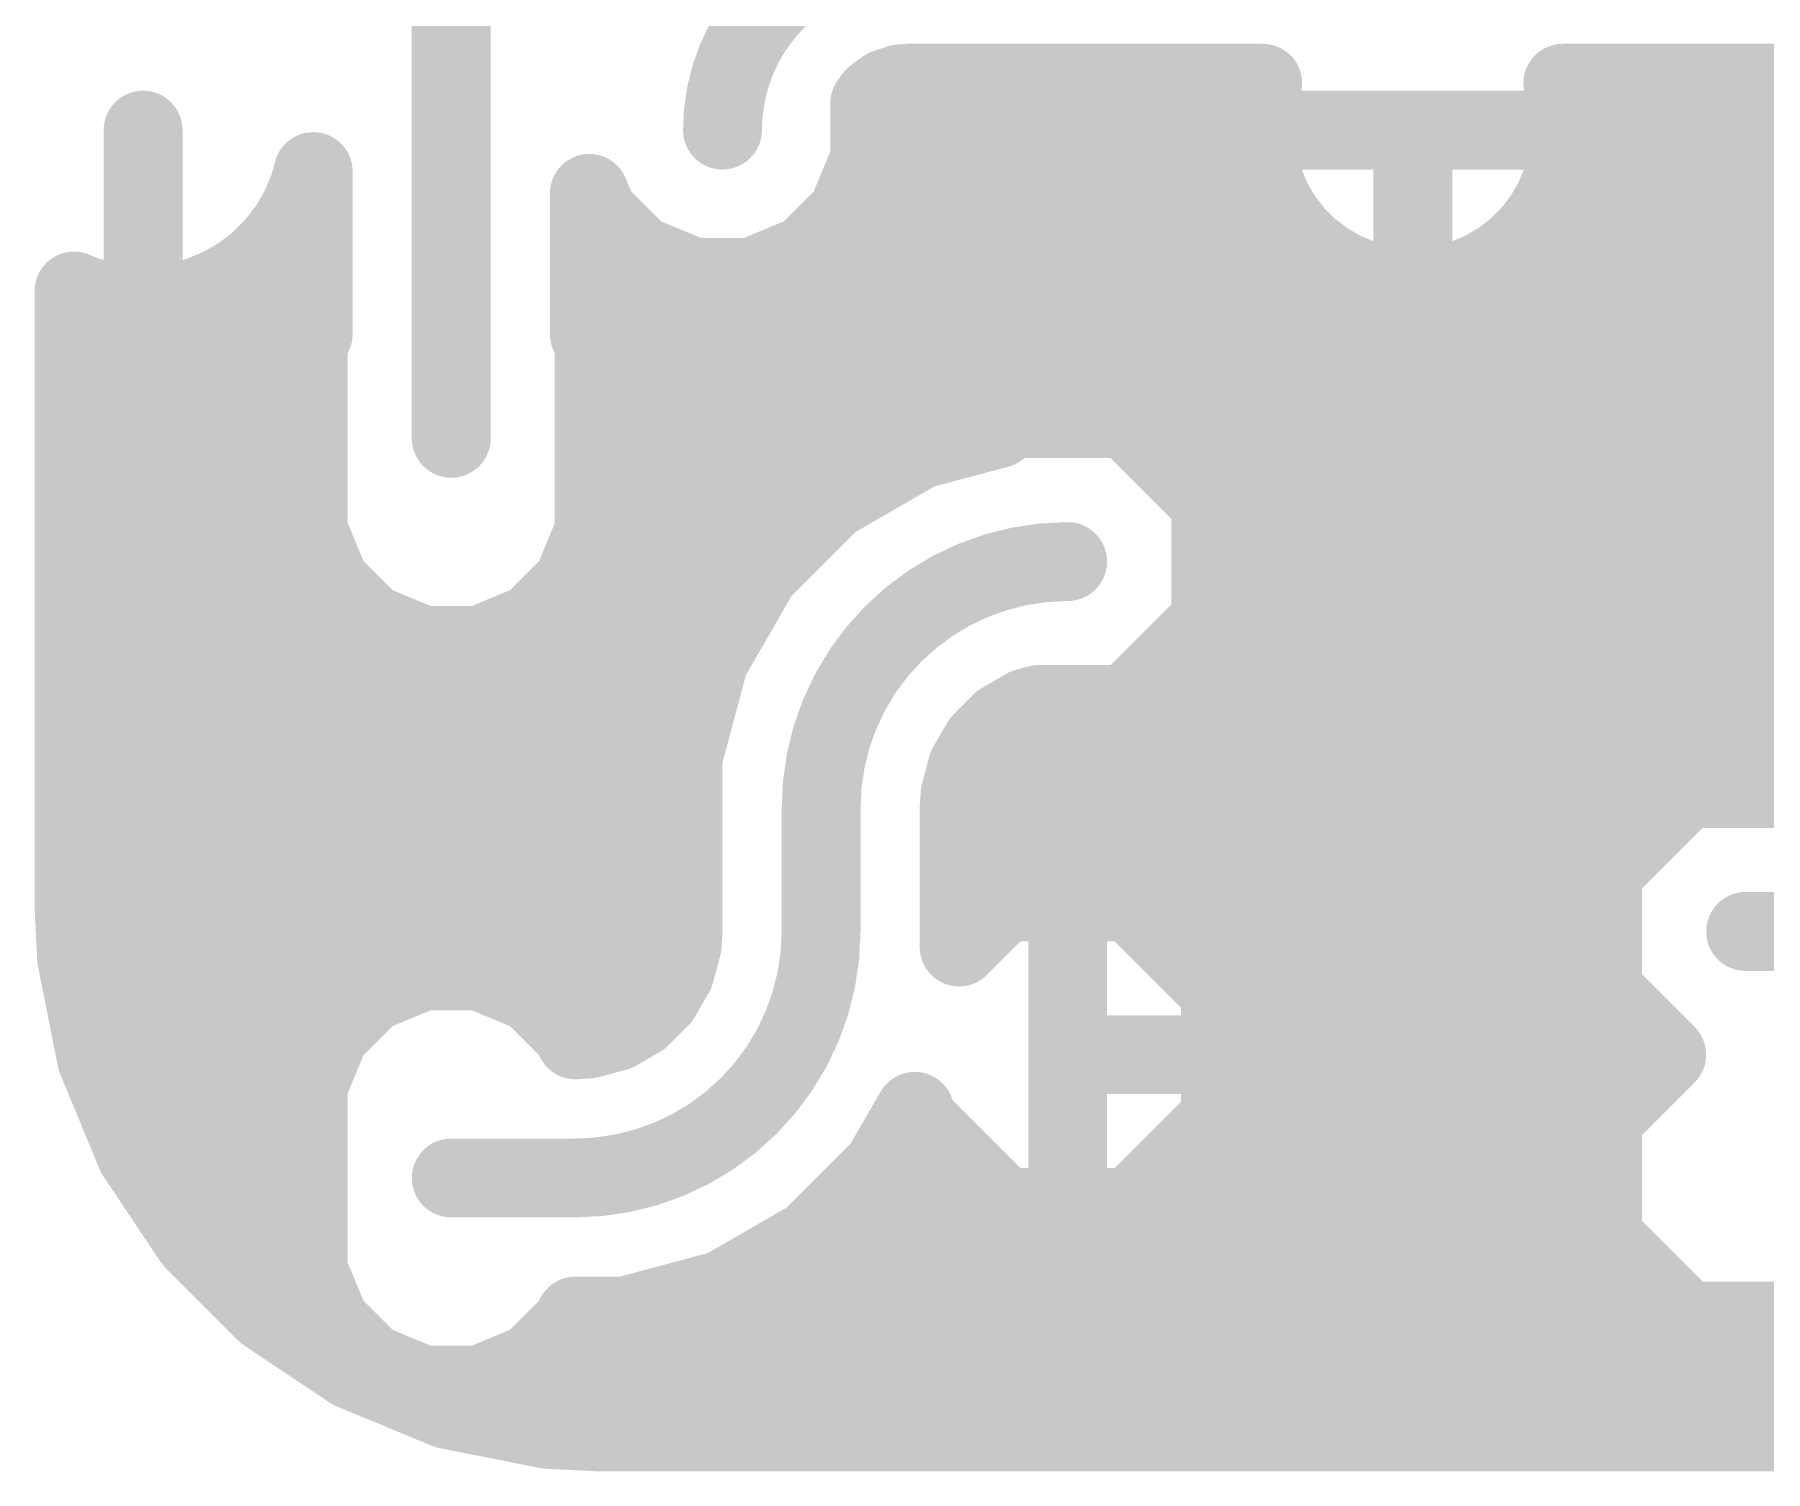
# Model space of a CAD drawing. Extents: x 1.4 to 45.2, y 2.7 to 35.4.
# Drawn here: x 1.42 to 19.25, y 2.69 to 17.49 of the extents above; entities that cross this region are included whole.
import ezdxf

# ---------------------------------------------------------------- set-up
doc = ezdxf.new("R2010")
doc.units = 0
doc.layers.add('1', color=22, linetype='CONTINUOUS')

msp = doc.modelspace()

# ---------------------------------------------------------------- linework, layer by layer
at = {"layer": '1'}
for points, const_width in [([(5.715, 17.78, 0.4142), (4.445, 19.05)], 0.8128), ([(10.414, 18.415, 0.4142), (8.509, 16.51)], 0.8128), ([(5.5118, 17.78, 1), (5.9182, 17.78)], 0.4064), ([(10.1321, 17.1333, 1), (10.2577, 16.7467)], 0.4064), ([(10.3143, 16.7756, 1), (10.0755, 17.1044)], 0.4064), ([(10.3226, 17.1892, 1), (10.3544, 16.7841)], 0.4064), ([(10.414, 17.1958, 1), (10.414, 16.7894)], 0.4064), ([(10.4013, 16.7934, 1), (10.2757, 17.1799)], 0.4064), ([(10.4299, 16.79, 1), (10.3981, 17.1952)], 0.4064), ([(14.2711, 16.94, 1), (13.8785, 17.0452)], 0.4064), ([(14.0748, 16.7894, 1), (14.0748, 17.1958)], 0.4064), ([(17.3635, 17.0452, 1), (16.9709, 16.94)], 0.4064), ([(17.1672, 17.1958, 1), (17.1672, 16.7894)], 0.4064), ([(10.229, 16.7866, 1), (9.8226, 16.7866)], 0.4064), ([(9.9533, 17.0156, 1), (10.1922, 16.6869)], 0.4064), ([(10.2371, 16.7318, 1), (9.9084, 16.9707)], 0.4064), ([(14.2318, 16.7999, 1), (13.8288, 16.8529)], 0.4064), ([(17.4132, 16.8529, 1), (17.0102, 16.7999)], 0.4064), ([(9.8614, 16.9061, 1), (10.1902, 16.6672)], 0.4064), ([(14.2058, 16.6161, 1), (13.7994, 16.6161)], 0.4064), ([(13.834, 16.879, 1), (14.2266, 16.7738)], 0.4064), ([(17.0154, 16.7738, 1), (17.408, 16.879)], 0.4064), ([(17.4426, 16.6161, 1), (17.0362, 16.6161)], 0.4064), ([(2.7432, 16.51, 1), (2.3368, 16.51)], 0.4064), ([(2.54, 16.7132, 1), (2.54, 16.3068)], 0.4064), ([(2.7432, 16.51, 1), (2.3368, 16.51)], 0.4064), ([(2.54, 16.3068, 1), (2.54, 16.7132)], 0.4064), ([(14.0026, 16.7132, 1), (14.0026, 16.3068)], 0.4064), ([(14.0026, 16.7132, 1), (14.0026, 16.3068)], 0.4064), ([(14.2058, 16.51, 1), (13.7994, 16.51)], 0.4064), ([(13.8011, 16.6426, 1), (14.2041, 16.5896)], 0.4064), ([(14.2041, 16.4304, 1), (13.8011, 16.3774)], 0.4064), ([(15.8242, 16.51, 1), (15.4178, 16.51)], 0.4064), ([(15.8242, 16.51, 1), (15.4178, 16.51)], 0.4064), ([(15.621, 16.7132, 1), (15.621, 16.3068)], 0.4064), ([(15.8242, 16.51, 1), (15.4178, 16.51)], 0.4064), ([(15.621, 16.7132, 1), (15.621, 16.3068)], 0.4064), ([(15.8242, 16.51, 1), (15.4178, 16.51)], 0.4064), ([(15.621, 16.7132, 1), (15.621, 16.3068)], 0.4064), ([(15.621, 16.3068, 1), (15.621, 16.7132)], 0.4064), ([(15.621, 16.3068, 1), (15.621, 16.7132)], 0.4064), ([(15.621, 16.3068, 1), (15.621, 16.7132)], 0.4064), ([(17.4426, 16.51, 1), (17.0362, 16.51)], 0.4064), ([(17.0379, 16.5896, 1), (17.4409, 16.6426)], 0.4064), ([(17.4409, 16.3774, 1), (17.0379, 16.4304)], 0.4064), ([(17.2394, 16.3068, 1), (17.2394, 16.7132)], 0.4064), ([(17.2394, 16.3068, 1), (17.2394, 16.7132)], 0.4064), ([(2.54, 16.4592, 1), (2.54, 16.0528)], 0.4064), ([(2.54, 16.0528, 1), (2.54, 16.4592)], 0.4064), ([(8.3058, 16.51, 1), (8.7122, 16.51)], 0.4064), ([(10.0258, 16.4592, 1), (10.0258, 16.0528)], 0.4064), ([(10.2135, 16.1305, 1), (9.8381, 16.286)], 0.4064), ([(13.7994, 16.51, 1), (14.2058, 16.51)], 0.4064), ([(13.7994, 16.4039, 1), (14.2058, 16.4039)], 0.4064), ([(14.2266, 16.2462, 1), (13.834, 16.141)], 0.4064), ([(14.0221, 16.0528, 1), (14.0221, 16.4592)], 0.4064), ([(15.4178, 16.51, 1), (15.8242, 16.51)], 0.4064), ([(15.4178, 16.51, 1), (15.8242, 16.51)], 0.4064), ([(15.621, 16.4592, 1), (15.621, 16.0528)], 0.4064), ([(15.621, 16.0528, 1), (15.621, 16.4592)], 0.4064), ([(17.408, 16.141, 1), (17.0154, 16.2462)], 0.4064), ([(17.2199, 16.4592, 1), (17.2199, 16.0528)], 0.4064), ([(17.0362, 16.51, 1), (17.4426, 16.51)], 0.4064), ([(17.0362, 16.4039, 1), (17.4426, 16.4039)], 0.4064), ([(4.4958, 16.083, 1), (4.0894, 16.083)], 0.4064), ([(4.4889, 16.0304, 1), (4.0963, 16.1356)], 0.4064), ([(9.8226, 16.2083, 1), (10.229, 16.2083)], 0.4064), ([(13.8288, 16.1671, 1), (14.2318, 16.2201)], 0.4064), ([(17.0102, 16.2201, 1), (17.4132, 16.1671)], 0.4064), ([(4.4391, 15.8513, 1), (4.0636, 16.0068)], 0.4064), ([(7.3406, 15.8578, 1), (6.9342, 15.8578)], 0.4064), ([(7.3251, 15.9355, 1), (6.9497, 15.78)], 0.4064), ([(14.2729, 16.0664, 1), (13.8975, 15.9109)], 0.4064), ([(13.8889, 15.9361, 1), (14.2815, 16.0413)], 0.4064), ([(16.9605, 16.0413, 1), (17.3531, 15.9361)], 0.4064), ([(17.3445, 15.9109, 1), (16.9691, 16.0664)], 0.4064), ([(4.3369, 15.6091, 1), (3.9849, 15.8123)], 0.4064), ([(4.0551, 15.9817, 1), (4.4476, 15.8765)], 0.4064), ([(7.3668, 15.7945, 1), (7.0794, 15.5071)], 0.4064), ([(9.9386, 15.5071, 1), (9.6512, 15.7945)], 0.4064), ([(14.3424, 15.8943, 1), (13.9904, 15.6911)], 0.4064), ([(13.9787, 15.7149, 1), (14.3541, 15.8704)], 0.4064), ([(16.8879, 15.8704, 1), (17.2633, 15.7149)], 0.4064), ([(17.2516, 15.6911, 1), (16.8996, 15.8943)], 0.4064), ([(4.2039, 15.3822, 1), (3.8815, 15.6296)], 0.4064), ([(3.9732, 15.7884, 1), (4.3486, 15.6329)], 0.4064), ([(7.0354, 15.573, 1), (7.4109, 15.7286)], 0.4064), ([(9.6071, 15.7286, 1), (9.9826, 15.573)], 0.4064), ([(14.4337, 15.7326, 1), (14.1113, 15.4852)], 0.4064), ([(14.0965, 15.5073, 1), (14.4484, 15.7105)], 0.4064), ([(16.7936, 15.7105, 1), (17.1455, 15.5073)], 0.4064), ([(17.1307, 15.4852, 1), (16.8083, 15.7326)], 0.4064), ([(2.54, 15.6464, 1), (2.54, 15.24)], 0.4064), ([(2.54, 15.24, 1), (2.54, 15.6464)], 0.4064), ([(4.0425, 15.1747, 1), (3.7551, 15.4621)], 0.4064), ([(3.9945, 15.6464, 1), (3.9945, 15.24)], 0.4064), ([(3.8667, 15.6075, 1), (4.2187, 15.4043)], 0.4064), ([(4.2926, 15.24, 1), (4.2926, 15.6464)], 0.4064), ([(7.1374, 15.6464, 1), (7.1374, 15.24)], 0.4064), ([(7.4307, 15.24, 1), (7.4307, 15.6464)], 0.4064), ([(9.5873, 15.6464, 1), (9.5873, 15.24)], 0.4064), ([(14.5453, 15.5843, 1), (14.2579, 15.2969)], 0.4064), ([(14.2404, 15.3169, 1), (14.5628, 15.5643)], 0.4064), ([(14.6753, 15.4518, 1), (14.4279, 15.1294)], 0.4064), ([(14.3996, 15.24, 1), (14.3996, 15.6464)], 0.4064), ([(15.621, 15.6464, 1), (15.621, 15.24)], 0.4064), ([(15.621, 15.24, 1), (15.621, 15.6464)], 0.4064), ([(16.8141, 15.1294, 1), (16.5667, 15.4518)], 0.4064), ([(16.6792, 15.5643, 1), (17.0016, 15.3169)], 0.4064), ([(16.8424, 15.6464, 1), (16.8424, 15.24)], 0.4064), ([(16.9841, 15.2969, 1), (16.6967, 15.5843)], 0.4064), ([(3.8553, 14.99, 1), (3.6079, 15.3124)], 0.4064), ([(3.7376, 15.4421, 1), (4.06, 15.1947)], 0.4064), ([(7.7276, 15.4119, 1), (7.572, 15.0364)], 0.4064), ([(7.5061, 15.0804, 1), (7.7935, 15.3678)], 0.4064), ([(9.2245, 15.3678, 1), (9.5119, 15.0804)], 0.4064), ([(9.446, 15.0364, 1), (9.2904, 15.4119)], 0.4064), ([(14.4079, 15.1469, 1), (14.6953, 15.4343)], 0.4064), ([(14.8215, 15.3374, 1), (14.6183, 14.9855)], 0.4064), ([(14.5962, 15.0003, 1), (14.8436, 15.3227)], 0.4064), ([(16.3984, 15.3227, 1), (16.6458, 15.0003)], 0.4064), ([(16.6237, 14.9855, 1), (16.4205, 15.3374)], 0.4064), ([(16.5467, 15.4343, 1), (16.8341, 15.1469)], 0.4064), ([(3.4204, 15.1685, 1), (3.6678, 14.8461)], 0.4064), ([(3.6457, 14.8313, 1), (3.4425, 15.1833)], 0.4064), ([(3.5879, 15.2949, 1), (3.8753, 15.0075)], 0.4064), ([(8.2073, 15.1964, 1), (8.2073, 14.79)], 0.4064), ([(8.1295, 14.8055, 1), (8.285, 15.1809)], 0.4064), ([(8.7329, 15.1809, 1), (8.8885, 14.8055)], 0.4064), ([(8.8107, 14.79, 1), (8.8107, 15.1964)], 0.4064), ([(14.9814, 15.2431, 1), (14.8259, 14.8677)], 0.4064), ([(14.8021, 14.8794, 1), (15.0053, 15.2314)], 0.4064), ([(15.1523, 15.1705, 1), (15.0471, 14.7779)], 0.4064), ([(15.0219, 14.7865, 1), (15.1774, 15.1619)], 0.4064), ([(16.0646, 15.1619, 1), (16.2201, 14.7865)], 0.4064), ([(16.1949, 14.7779, 1), (16.0897, 15.1705)], 0.4064), ([(16.2367, 15.2314, 1), (16.4399, 14.8794)], 0.4064), ([(16.4161, 14.8677, 1), (16.2606, 15.2431)], 0.4064), ([(2.032, 14.8526, 1), (1.6256, 14.8526)], 0.4064), ([(1.9066, 15.0403, 1), (1.751, 14.6649)], 0.4064), ([(2.0117, 14.9949, 1), (1.9065, 14.6024)], 0.4064), ([(1.8813, 14.6109, 1), (2.0368, 14.9864)], 0.4064), ([(3.0432, 14.9864, 1), (3.1987, 14.6109)], 0.4064), ([(3.1735, 14.6024, 1), (3.0683, 14.9949)], 0.4064), ([(3.2377, 15.0651, 1), (3.4409, 14.7131)], 0.4064), ([(3.4171, 14.7014, 1), (3.2616, 15.0768)], 0.4064), ([(15.3311, 15.1208, 1), (15.2781, 14.7178)], 0.4064), ([(15.252, 14.723, 1), (15.3572, 15.1156)], 0.4064), ([(15.5149, 15.0948, 1), (15.5149, 14.6884)], 0.4064), ([(15.621, 15.0948, 1), (15.621, 14.6884)], 0.4064), ([(15.4884, 14.6901, 1), (15.5414, 15.0931)], 0.4064), ([(15.7006, 15.0931, 1), (15.7536, 14.6901)], 0.4064), ([(15.621, 14.6884, 1), (15.621, 15.0948)], 0.4064), ([(15.7271, 14.6884, 1), (15.7271, 15.0948)], 0.4064), ([(15.8848, 15.1156, 1), (15.99, 14.723)], 0.4064), ([(15.9639, 14.7178, 1), (15.9109, 15.1208)], 0.4064), ([(1.8288, 14.8336, 1), (1.8288, 14.4272)], 0.4064), ([(2.2139, 14.9389, 1), (2.1609, 14.536)], 0.4064), ([(2.1348, 14.5412, 1), (2.24, 14.9337)], 0.4064), ([(2.4218, 14.9098, 1), (2.4218, 14.5034)], 0.4064), ([(2.54, 14.9098, 1), (2.54, 14.5034)], 0.4064), ([(2.3953, 14.5051, 1), (2.4483, 14.9081)], 0.4064), ([(2.6317, 14.9081, 1), (2.6847, 14.5051)], 0.4064), ([(2.54, 14.5034, 1), (2.54, 14.9098)], 0.4064), ([(2.6582, 14.5034, 1), (2.6582, 14.9098)], 0.4064), ([(2.84, 14.9337, 1), (2.9452, 14.5412)], 0.4064), ([(2.9191, 14.536, 1), (2.8661, 14.9389)], 0.4064), ([(4.2926, 14.4272, 1), (4.2926, 14.8336)], 0.4064), ([(7.1374, 14.8336, 1), (7.1374, 14.4272)], 0.4064), ([(15.4178, 14.8916, 1), (15.8242, 14.8916)], 0.4064), ([(15.4178, 14.8916, 1), (15.8242, 14.8916)], 0.4064), ([(2.3368, 14.7066, 1), (2.7432, 14.7066)], 0.4064), ([(2.3368, 14.7066, 1), (2.7432, 14.7066)], 0.4064), ([(4.4803, 14.3333, 1), (4.1049, 14.4888)], 0.4064), ([(7.3251, 14.4888, 1), (6.9497, 14.3333)], 0.4064), ([(4.445, 14.2884, 1), (4.0386, 14.2884)], 0.4064), ([(7.3914, 14.2884, 1), (6.985, 14.2884)], 0.4064), ([(4.0541, 14.3662, 1), (4.4295, 14.2107)], 0.4064), ([(4.0894, 14.4111, 1), (4.4958, 14.4111)], 0.4064), ([(6.9342, 14.4111, 1), (7.3406, 14.4111)], 0.4064), ([(7.0005, 14.2107, 1), (7.3759, 14.3662)], 0.4064), ([(1.8288, 14.0208, 1), (1.8288, 13.6144)], 0.4064), ([(4.2418, 13.6144, 1), (4.2418, 14.0208)], 0.4064), ([(7.1882, 14.0208, 1), (7.1882, 13.6144)], 0.4064), ([(11.4548, 13.7414, 1), (11.4548, 13.335)], 0.4064), ([(11.5985, 13.3945, 1), (11.3111, 13.6819)], 0.4064), ([(12.8189, 13.6819, 1), (12.5315, 13.3945)], 0.4064), ([(12.6752, 13.335, 1), (12.6752, 13.7414)], 0.4064), ([(11.2093, 13.5801, 1), (11.4967, 13.2927)], 0.4064), ([(11.4056, 13.2401, 1), (11.3004, 13.6327)], 0.4064), ([(10.5356, 13.4206, 1), (10.5356, 13.0142)], 0.4064), ([(10.483, 13.4136, 1), (10.5882, 13.0211)], 0.4064), ([(10.6372, 13.0414, 1), (10.434, 13.3933)], 0.4064), ([(10.5356, 13.0142, 1), (10.5356, 13.4206)], 0.4064), ([(1.8288, 13.208, 1), (1.8288, 12.8016)], 0.4064), ([(4.2418, 12.8016, 1), (4.2418, 13.208)], 0.4064), ([(5.5118, 13.335, 1), (5.9182, 13.335)], 0.4064), ([(7.1882, 13.208, 1), (7.1882, 12.8016)], 0.4064), ([(10.1674, 12.8016, 1), (10.1674, 13.208)], 0.4064), ([(13.2086, 13.208, 1), (13.2086, 12.8016)], 0.4064), ([(9.632, 12.8989, 1), (9.632, 12.4925)], 0.4064), ([(9.5304, 12.8717, 1), (9.7336, 12.5197)], 0.4064), ([(9.7757, 12.552, 1), (9.4883, 12.8394)], 0.4064), ([(9.632, 12.4925, 1), (9.632, 12.8989)], 0.4064), ([(13.7414, 12.6752, 1), (13.335, 12.6752)], 0.4064), ([(13.3945, 12.5315, 1), (13.6819, 12.8189)], 0.4064), ([(4.4295, 12.4593, 1), (4.0541, 12.3038)], 0.4064), ([(7.3759, 12.3038, 1), (7.0005, 12.4593)], 0.4064), ([(1.8288, 12.3952, 1), (1.8288, 11.9888)], 0.4064), ([(4.0386, 12.3816, 1), (4.445, 12.3816)], 0.4064), ([(4.3203, 11.9888, 1), (4.3203, 12.3952)], 0.4064), ([(7.1097, 12.3952, 1), (7.1097, 11.9888)], 0.4064), ([(6.985, 12.3816, 1), (7.3914, 12.3816)], 0.4064), ([(9.1283, 11.9888, 1), (9.1283, 12.3952)], 0.4064), ([(13.5382, 12.3952, 1), (13.5382, 11.9888)], 0.4064), ([(9.0975, 11.958, 1), (8.6911, 11.958)], 0.4064), ([(8.7506, 12.1017, 1), (9.038, 11.8143)], 0.4064), ([(9.0703, 11.8564, 1), (8.7183, 12.0596)], 0.4064), ([(12.065, 12.065, 0.4142), (9.525, 9.525)], 0.8128), ([(12.065, 11.8618, 1), (12.065, 12.2682)], 0.4064), ([(4.6098, 11.9838, 1), (4.3224, 11.6964)], 0.4064), ([(7.1076, 11.6964, 1), (6.8202, 11.9838)], 0.4064), ([(8.6911, 11.958, 1), (9.0975, 11.958)], 0.4064), ([(4.2783, 11.7623, 1), (4.6538, 11.9179)], 0.4064), ([(6.7762, 11.9179, 1), (7.1516, 11.7623)], 0.4064), ([(1.8288, 11.5824, 1), (1.8288, 11.176)], 0.4064), ([(4.9583, 11.6134, 1), (4.8027, 11.2379)], 0.4064), ([(4.7368, 11.282, 1), (5.0242, 11.5694)], 0.4064), ([(4.9927, 11.176, 1), (4.9927, 11.5824)], 0.4064), ([(6.4373, 11.5824, 1), (6.4373, 11.176)], 0.4064), ([(6.4058, 11.5694, 1), (6.6932, 11.282)], 0.4064), ([(6.6273, 11.2379, 1), (6.4717, 11.6134)], 0.4064), ([(8.5601, 11.176, 1), (8.5601, 11.5824)], 0.4064), ([(13.4626, 11.5824, 1), (13.4626, 11.176)], 0.4064), ([(13.6819, 11.3111, 1), (13.3945, 11.5985)], 0.4064), ([(5.422, 11.4046, 1), (5.422, 10.9982)], 0.4064), ([(5.3442, 11.0137, 1), (5.4997, 11.3891)], 0.4064), ([(5.9303, 11.3891, 1), (6.0858, 11.0137)], 0.4064), ([(6.008, 10.9982, 1), (6.008, 11.4046)], 0.4064), ([(13.335, 11.4548, 1), (13.7414, 11.4548)], 0.4064), ([(8.5758, 11.0544, 1), (8.1694, 11.0544)], 0.4064), ([(8.5689, 11.0018, 1), (8.1764, 11.107)], 0.4064), ([(8.1694, 11.0544, 1), (8.5758, 11.0544)], 0.4064), ([(8.1967, 11.156, 1), (8.5486, 10.9528)], 0.4064), ([(1.8288, 10.7696, 1), (1.8288, 10.3632)], 0.4064), ([(8.2419, 10.3632, 1), (8.2419, 10.7696)], 0.4064), ([(11.5847, 10.7538, 1), (11.6899, 10.3613)], 0.4064), ([(11.6704, 10.7696, 1), (11.6704, 10.3632)], 0.4064), ([(11.7389, 10.3816, 1), (11.5357, 10.7335)], 0.4064), ([(11.7652, 10.795, 1), (11.7652, 10.3886)], 0.4064), ([(11.8178, 10.3955, 1), (11.7126, 10.7881)], 0.4064), ([(12.5315, 10.7355, 1), (12.8189, 10.4481)], 0.4064), ([(12.6752, 10.3886, 1), (12.6752, 10.795)], 0.4064), ([(11.283, 10.5876, 1), (11.4862, 10.2357)], 0.4064), ([(11.5283, 10.268, 1), (11.241, 10.5553)], 0.4064), ([(11.0347, 10.349, 1), (11.322, 10.0617)], 0.4064), ([(11.3543, 10.1037, 1), (11.0024, 10.307)], 0.4064), ([(8.3058, 10.0467, 1), (7.8994, 10.0467)], 0.4064), ([(11.2287, 9.9001, 1), (10.8362, 10.0053)], 0.4064), ([(7.9063, 10.0993, 1), (8.2989, 9.9941)], 0.4064), ([(10.8565, 10.0543, 1), (11.2084, 9.8511)], 0.4064), ([(1.8288, 9.9568, 1), (1.8288, 9.5504)], 0.4064), ([(8.1026, 9.5504, 1), (8.1026, 9.9568)], 0.4064), ([(11.1597, 9.6576, 1), (10.7542, 9.6842)], 0.4064), ([(10.9791, 9.9568, 1), (10.9791, 9.5504)], 0.4064), ([(18.4398, 9.9314, 1), (18.4398, 9.525)], 0.4064), ([(18.5835, 9.5845, 1), (18.2961, 9.8719)], 0.4064), ([(9.7282, 9.525, 1), (9.3218, 9.525)], 0.4064), ([(11.1506, 9.525, 1), (10.7442, 9.525)], 0.4064), ([(10.7607, 9.7235, 1), (11.1532, 9.6183)], 0.4064), ([(9.3218, 9.525, 1), (9.7282, 9.525)], 0.4064), ([(10.7446, 9.5383, 1), (11.1502, 9.5117)], 0.4064), ([(1.8288, 9.144, 1), (1.8288, 8.7376)], 0.4064), ([(8.1026, 8.7376, 1), (8.1026, 9.144)], 0.4064), ([(10.9474, 9.144, 1), (10.9474, 8.7376)], 0.4064), ([(17.6524, 8.7376, 1), (17.6524, 9.144)], 0.4064), ([(17.78, 8.8652, 1), (17.3736, 8.8652)], 0.4064), ([(17.4331, 9.0089, 1), (17.7205, 8.7215)], 0.4064), ([(2.0318, 8.5201, 1), (1.6258, 8.5001)], 0.4064), ([(11.4127, 8.763, 1), (11.4127, 8.3566)], 0.4064), ([(11.5564, 8.4161, 1), (11.269, 8.7035)], 0.4064), ([(12.065, 8.763, 1), (12.065, 8.3566)], 0.4064), ([(12.2682, 8.5598, 1), (11.8618, 8.5598)], 0.4064), ([(12.2682, 8.5598, 1), (11.8618, 8.5598)], 0.4064), ([(12.065, 8.3566, 1), (12.065, 8.763)], 0.4064), ([(12.861, 8.7035, 1), (12.5736, 8.4161)], 0.4064), ([(12.7173, 8.3566, 1), (12.7173, 8.763)], 0.4064), ([(1.6256, 8.5101, 1), (2.032, 8.5101)], 0.4064), ([(6.985, 5.715, 0.4142), (9.525, 8.255)], 0.8128), ([(8.3054, 8.2417, 1), (7.8998, 8.2683)], 0.4064), ([(9.7282, 8.255, 1), (9.3218, 8.255)], 0.4064), ([(19.05, 8.4582, 1), (19.05, 8.0518)], 0.4064), ([(1.8476, 8.3312, 1), (1.8476, 7.9248)], 0.4064), ([(2.0541, 8.0194, 1), (1.6556, 7.9401)], 0.4064), ([(8.2893, 8.0565, 1), (7.8968, 8.1617)], 0.4064), ([(7.8994, 8.255, 1), (8.3058, 8.255)], 0.4064), ([(8.0943, 7.9248, 1), (8.0943, 8.3312)], 0.4064), ([(9.3218, 8.255, 1), (9.7282, 8.255)], 0.4064), ([(10.9474, 8.3312, 1), (10.9474, 7.9248)], 0.4064), ([(10.8037, 8.2382, 1), (11.0911, 7.9508)], 0.4064), ([(10.9809, 7.9248, 1), (10.9809, 8.3312)], 0.4064), ([(12.065, 8.3312, 1), (12.065, 7.9248)], 0.4064), ([(12.065, 7.9248, 1), (12.065, 8.3312)], 0.4064), ([(13.1491, 8.3312, 1), (13.1491, 7.9248)], 0.4064), ([(17.5768, 7.9248, 1), (17.5768, 8.3312)], 0.4064), ([(5.422, 8.0518, 1), (5.422, 7.6454)], 0.4064), ([(5.4997, 7.6609, 1), (5.3442, 8.0363)], 0.4064), ([(6.0858, 8.0363, 1), (5.9303, 7.6609)], 0.4064), ([(6.008, 7.6454, 1), (6.008, 8.0518)], 0.4064), ([(8.1935, 7.7257, 1), (7.8416, 7.9289)], 0.4064), ([(7.8903, 8.1224, 1), (8.2958, 8.0958)], 0.4064), ([(10.7442, 8.0945, 1), (11.1506, 8.0945)], 0.4064), ([(1.6519, 7.9697, 1), (2.0578, 7.9897)], 0.4064), ([(5.0242, 7.4806, 1), (4.7368, 7.768)], 0.4064), ([(6.6932, 7.768, 1), (6.4058, 7.4806)], 0.4064), ([(7.8213, 7.8799, 1), (8.2138, 7.7747)], 0.4064), ([(13.843, 7.6373, 1), (13.4366, 7.6373)], 0.4064), ([(17.7205, 7.7885, 1), (17.4331, 7.5011)], 0.4064), ([(4.8027, 7.812, 1), (4.9583, 7.4366)], 0.4064), ([(6.4717, 7.4366, 1), (6.6273, 7.812)], 0.4064), ([(7.6957, 7.6762, 1), (8.0476, 7.473)], 0.4064), ([(8.0153, 7.431, 1), (7.728, 7.7183)], 0.4064), ([(13.4961, 7.4936, 1), (13.7835, 7.781)], 0.4064), ([(17.3736, 7.6448, 1), (17.78, 7.6448)], 0.4064), ([(1.987, 7.5184, 1), (1.987, 7.112)], 0.4064), ([(4.5714, 7.112, 1), (4.5714, 7.5184)], 0.4064), ([(6.8586, 7.5184, 1), (6.8586, 7.112)], 0.4064), ([(7.5217, 7.512, 1), (7.809, 7.2247)], 0.4064), ([(7.767, 7.1924, 1), (7.5637, 7.5443)], 0.4064), ([(7.5733, 7.112, 1), (7.5733, 7.5184)], 0.4064), ([(12.065, 7.5184, 1), (12.065, 7.112)], 0.4064), ([(12.065, 7.112, 1), (12.065, 7.5184)], 0.4064), ([(13.6398, 7.5184, 1), (13.6398, 7.112)], 0.4064), ([(17.9064, 7.112, 1), (17.9064, 7.5184)], 0.4064), ([(4.3224, 7.3536, 1), (4.6098, 7.0662)], 0.4064), ([(4.6538, 7.1321, 1), (4.2783, 7.2877)], 0.4064), ([(7.1517, 7.2877, 1), (6.7762, 7.1321)], 0.4064), ([(6.9804, 7.3407, 1), (7.007, 6.9352)], 0.4064), ([(6.8202, 7.0662, 1), (7.1076, 7.3536)], 0.4064), ([(7.0783, 7.3432, 1), (7.1835, 6.9507)], 0.4064), ([(7.1442, 6.9442, 1), (7.1176, 7.3497)], 0.4064), ([(7.3111, 7.3984, 1), (7.5143, 7.0465)], 0.4064), ([(7.4653, 7.0262, 1), (7.3601, 7.4187)], 0.4064), ([(2.2495, 7.0171, 1), (1.8741, 6.8615)], 0.4064), ([(6.806, 7.0602, 1), (7.1814, 7.2157)], 0.4064), ([(12.2682, 6.985, 1), (11.8618, 6.985)], 0.4064), ([(12.065, 7.1882, 1), (12.065, 6.7818)], 0.4064), ([(12.2682, 6.985, 1), (11.8618, 6.985)], 0.4064), ([(12.065, 7.1882, 1), (12.065, 6.7818)], 0.4064), ([(12.2682, 6.985, 1), (11.8618, 6.985)], 0.4064), ([(12.065, 7.1882, 1), (12.065, 6.7818)], 0.4064), ([(12.065, 7.1882, 1), (12.065, 6.7818)], 0.4064), ([(12.065, 6.7818, 1), (12.065, 7.1882)], 0.4064), ([(12.065, 6.7818, 1), (12.065, 7.1882)], 0.4064), ([(13.843, 6.985, 1), (13.4366, 6.985)], 0.4064), ([(13.6398, 6.7818, 1), (13.6398, 7.1882)], 0.4064), ([(13.6398, 6.7818, 1), (13.6398, 7.1882)], 0.4064), ([(18.3803, 6.8413, 1), (18.0929, 7.1287)], 0.4064), ([(18.0929, 6.8413, 1), (18.3803, 7.1287)], 0.4064), ([(1.8625, 6.8996, 1), (2.2611, 6.9789)], 0.4064), ([(11.8618, 6.985, 1), (12.2682, 6.985)], 0.4064), ([(11.8618, 6.985, 1), (12.2682, 6.985)], 0.4064), ([(11.8618, 6.985, 1), (12.2682, 6.985)], 0.4064), ([(13.4366, 6.985, 1), (13.843, 6.985)], 0.4064), ([(4.445, 6.6684, 1), (4.0386, 6.6684)], 0.4064), ([(2.2428, 6.7056, 1), (2.2428, 6.2992)], 0.4064), ([(4.0541, 6.7462, 1), (4.4295, 6.5907)], 0.4064), ([(4.2418, 6.2992, 1), (4.2418, 6.7056)], 0.4064), ([(10.6934, 6.4014, 1), (10.287, 6.4014)], 0.4064), ([(10.6662, 6.2998, 1), (10.3142, 6.503)], 0.4064), ([(12.065, 6.7056, 1), (12.065, 6.2992)], 0.4064), ([(12.065, 6.2992, 1), (12.065, 6.7056)], 0.4064), ([(13.6398, 6.7056, 1), (13.6398, 6.2992)], 0.4064), ([(17.754, 6.2992, 1), (17.754, 6.7056)], 0.4064), ([(10.6339, 6.4764, 1), (10.3465, 6.189)], 0.4064), ([(13.7835, 6.189, 1), (13.4961, 6.4764)], 0.4064), ([(17.78, 6.3252, 1), (17.3736, 6.3252)], 0.4064), ([(17.4331, 6.4689, 1), (17.7205, 6.1815)], 0.4064), ([(10.287, 6.3327, 1), (10.6934, 6.3327)], 0.4064), ([(13.4366, 6.3327, 1), (13.843, 6.3327)], 0.4064), ([(2.6367, 6.0721, 1), (2.2988, 5.8463)], 0.4064), ([(2.28, 5.8815, 1), (2.6555, 6.037)], 0.4064), ([(2.6479, 5.8928, 1), (2.6479, 5.4864)], 0.4064), ([(4.2418, 5.4864, 1), (4.2418, 5.8928)], 0.4064), ([(5.715, 5.9182, 1), (5.715, 5.5118)], 0.4064), ([(6.985, 5.9182, 1), (6.985, 5.5118)], 0.4064), ([(6.985, 5.5118, 1), (6.985, 5.9182)], 0.4064), ([(10.0233, 5.8928, 1), (10.0233, 5.4864)], 0.4064), ([(10.3589, 5.822, 1), (9.9525, 5.822)], 0.4064), ([(9.9797, 5.9236, 1), (10.3317, 5.7204)], 0.4064), ([(10.2994, 5.6783, 1), (10.012, 5.9657)], 0.4064), ([(11.1333, 5.4864, 1), (11.1333, 5.8928)], 0.4064), ([(12.065, 5.8928, 1), (12.065, 5.4864)], 0.4064), ([(12.065, 5.4864, 1), (12.065, 5.8928)], 0.4064), ([(12.9967, 5.8928, 1), (12.9967, 5.4864)], 0.4064), ([(17.5768, 5.4864, 1), (17.5768, 5.8928)], 0.4064), ([(9.9525, 5.822, 1), (10.3589, 5.822)], 0.4064), ([(11.4127, 5.6134, 1), (11.4127, 5.207)], 0.4064), ([(11.269, 5.2665, 1), (11.5564, 5.5539)], 0.4064), ([(12.065, 5.6134, 1), (12.065, 5.207)], 0.4064), ([(12.065, 5.207, 1), (12.065, 5.6134)], 0.4064), ([(12.5736, 5.5539, 1), (12.861, 5.2665)], 0.4064), ([(12.7173, 5.207, 1), (12.7173, 5.6134)], 0.4064), ([(11.8618, 5.4102, 1), (12.2682, 5.4102)], 0.4064), ([(11.8618, 5.4102, 1), (12.2682, 5.4102)], 0.4064), ([(3.2008, 5.2209, 1), (2.9134, 4.9335)], 0.4064), ([(2.8882, 4.9643, 1), (3.2261, 5.1901)], 0.4064), ([(9.418, 5.2875, 1), (9.418, 4.8811)], 0.4064), ([(9.2743, 5.228, 1), (9.5617, 4.9406)], 0.4064), ([(9.5196, 4.9083, 1), (9.3164, 5.2603)], 0.4064), ([(9.418, 4.8811, 1), (9.418, 5.2875)], 0.4064), ([(17.7205, 5.2485, 1), (17.4331, 4.9611)], 0.4064), ([(3.2575, 5.08, 1), (3.2575, 4.6736)], 0.4064), ([(4.2418, 4.6736, 1), (4.2418, 5.08)], 0.4064), ([(9.0586, 5.08, 1), (9.0586, 4.6736)], 0.4064), ([(17.3736, 5.1048, 1), (17.78, 5.1048)], 0.4064), ([(17.8048, 4.6736, 1), (17.8048, 5.08)], 0.4064), ([(4.4295, 4.8393, 1), (4.0541, 4.6838)], 0.4064), ([(4.0386, 4.7616, 1), (4.445, 4.7616)], 0.4064), ([(8.5144, 4.7658, 1), (8.5144, 4.3594)], 0.4064), ([(8.4128, 4.7386, 1), (8.616, 4.3867)], 0.4064), ([(8.567, 4.3664, 1), (8.4618, 4.7589)], 0.4064), ([(8.5144, 4.3594, 1), (8.5144, 4.7658)], 0.4064), ([(3.9201, 4.4961, 1), (3.6943, 4.1582)], 0.4064), ([(3.6635, 4.1834, 1), (3.9509, 4.4708)], 0.4064), ([(6.9939, 4.4958, 1), (6.9939, 4.0894)], 0.4064), ([(7.1817, 4.2148, 1), (6.8062, 4.3704)], 0.4064), ([(7.4541, 4.4889, 1), (7.5593, 4.0963)], 0.4064), ([(7.5067, 4.0894, 1), (7.5067, 4.4958)], 0.4064), ([(18.4398, 4.445, 1), (18.4398, 4.0386)], 0.4064), ([(4.201, 4.2672, 1), (4.201, 3.8608)], 0.4064), ([(4.6098, 4.3638, 1), (4.3224, 4.0764)], 0.4064), ([(4.2783, 4.1423, 1), (4.6538, 4.2979)], 0.4064), ([(4.6222, 3.8608, 1), (4.6222, 4.2672)], 0.4064), ([(6.8078, 4.2672, 1), (6.8078, 3.8608)], 0.4064), ([(6.7762, 4.2979, 1), (7.1516, 4.1423)], 0.4064), ([(7.1076, 4.0764, 1), (6.8202, 4.3638)], 0.4064), ([(18.2961, 4.0981, 1), (18.5835, 4.3855)], 0.4064), ([(4.767, 3.9255, 1), (4.6115, 3.55)], 0.4064), ([(4.5763, 3.5688, 1), (4.8021, 3.9067)], 0.4064), ([(4.9583, 3.9934, 1), (4.8027, 3.6179)], 0.4064), ([(4.7368, 3.662, 1), (5.0242, 3.9494)], 0.4064), ([(6.4058, 3.9494, 1), (6.6932, 3.662)], 0.4064), ([(6.6273, 3.6179, 1), (6.4717, 3.9934)], 0.4064), ([(5.422, 3.7846, 1), (5.422, 3.3782)], 0.4064), ([(5.3442, 3.3937, 1), (5.4997, 3.7691)], 0.4064), ([(5.9303, 3.7691, 1), (6.0858, 3.3937)], 0.4064), ([(6.008, 3.3782, 1), (6.008, 3.7846)], 0.4064), ([(5.7089, 3.5311, 1), (5.6296, 3.1325)], 0.4064), ([(5.5915, 3.1441, 1), (5.747, 3.5195)], 0.4064), ([(6.0745, 3.4544, 1), (6.0745, 3.048)], 0.4064), ([(6.7197, 3.3278, 1), (6.6997, 2.9219)], 0.4064), ([(6.6701, 2.9256, 1), (6.7493, 3.3241)], 0.4064), ([(7.2401, 3.302, 1), (7.2401, 2.8956)], 0.4064), ([(7.2301, 2.8958, 1), (7.2501, 3.3018)], 0.4064)]:
    msp.add_lwpolyline(points, format="xyb", dxfattribs=dict(at, const_width=const_width))
at = {"layer": '1', "const_width": 0.8128}
for points in [[(5.715, 17.78), (5.715, 13.335)], [(10.0727, 16.8513), (10.1949, 16.94)], [(10.1949, 16.94), (10.3385, 16.9867)], [(10.3385, 16.9867), (10.414, 16.9926)], [(10.414, 16.9926), (14.0748, 16.9926)], [(14.0748, 16.9926), (14.0303, 16.8264)], [(17.2117, 16.8264), (17.1672, 16.9926)], [(17.1672, 16.9926), (22.6568, 16.9926)], [(10.0258, 16.7866), (10.0727, 16.8513)], [(10.0258, 16.2083), (10.0258, 16.7866)], [(14.0303, 16.8264), (14.0026, 16.6161)], [(17.2394, 16.6161), (17.2117, 16.8264)], [(14.0026, 16.6161), (14.0026, 16.51)], [(17.2394, 16.51), (17.2394, 16.6161)], [(2.54, 14.7066), (2.54, 16.51)], [(2.54, 16.51), (2.54, 16.51)], [(2.54, 16.51), (2.54, 14.7066)], [(14.0026, 16.51), (15.621, 16.51)], [(15.621, 16.51), (14.0026, 16.51)], [(14.0026, 16.51), (14.0026, 16.4039)], [(14.0026, 16.4039), (14.0303, 16.1936)], [(15.621, 16.51), (15.621, 16.51)], [(15.621, 14.8916), (15.621, 16.51)], [(15.621, 16.51), (15.621, 16.51)], [(15.621, 16.51), (15.621, 14.8916)], [(17.2394, 16.51), (15.621, 16.51)], [(15.621, 16.51), (15.621, 16.51)], [(15.621, 16.51), (17.2394, 16.51)], [(17.2117, 16.1936), (17.2394, 16.4039)], [(17.2394, 16.4039), (17.2394, 16.51)], [(2.54, 16.256), (2.54, 16.256)], [(9.7949, 15.6508), (10.0258, 16.2083)], [(10.0258, 16.256), (14.0221, 16.256)], [(14.0303, 16.1936), (14.0852, 15.9887)], [(15.621, 16.256), (15.621, 16.256)], [(17.1568, 15.9887), (17.2117, 16.1936)], [(17.2199, 16.256), (22.9356, 16.256)], [(4.2514, 15.9291), (4.2926, 16.083)], [(4.2926, 16.083), (4.2926, 14.4111)], [(4.1609, 15.7107), (4.2514, 15.9291)], [(7.1374, 14.4111), (7.1374, 15.8578)], [(7.1374, 15.8578), (7.2231, 15.6508)], [(14.0852, 15.9887), (14.1664, 15.7927)], [(17.0756, 15.7927), (17.1568, 15.9887)], [(4.0427, 15.5059), (4.1609, 15.7107)], [(7.2231, 15.6508), (7.6498, 15.2241)], [(9.3682, 15.2241), (9.7949, 15.6508)], [(14.1664, 15.7927), (14.2725, 15.6089)], [(16.9695, 15.6089), (17.0756, 15.7927)], [(3.8988, 15.3184), (4.0427, 15.5059)], [(14.2725, 15.6089), (14.4016, 15.4406)], [(16.8404, 15.4406), (16.9695, 15.6089)], [(2.54, 15.4432), (2.54, 15.4432)], [(3.7316, 15.1512), (3.8988, 15.3184)], [(3.9945, 15.4432), (4.2926, 15.4432)], [(7.1374, 15.4432), (7.4307, 15.4432)], [(9.5873, 15.4432), (14.3996, 15.4432)], [(14.4016, 15.4406), (14.5516, 15.2906)], [(14.5516, 15.2906), (14.7199, 15.1615)], [(15.621, 15.4432), (15.621, 15.4432)], [(16.5221, 15.1615), (16.6904, 15.2906)], [(16.6904, 15.2906), (16.8404, 15.4406)], [(16.8424, 15.4432), (26.5176, 15.4432)], [(3.5441, 15.0073), (3.7316, 15.1512)], [(7.6498, 15.2241), (8.2073, 14.9932)], [(8.8107, 14.9932), (9.3682, 15.2241)], [(14.7199, 15.1615), (14.9037, 15.0554)], [(16.3383, 15.0554), (16.5221, 15.1615)], [(3.3393, 14.8891), (3.5441, 15.0073)], [(8.2073, 14.9932), (8.8107, 14.9932)], [(14.9037, 15.0554), (15.0997, 14.9742)], [(15.0997, 14.9742), (15.3046, 14.9193)], [(15.9374, 14.9193), (16.1423, 14.9742)], [(16.1423, 14.9742), (16.3383, 15.0554)], [(1.8288, 8.5101), (1.8288, 14.8526)], [(1.8288, 14.8526), (1.9591, 14.7986)], [(1.9591, 14.7986), (2.1874, 14.7375)], [(2.8926, 14.7375), (3.1209, 14.7986)], [(3.1209, 14.7986), (3.3393, 14.8891)], [(15.3046, 14.9193), (15.5149, 14.8916)], [(15.5149, 14.8916), (15.621, 14.8916)], [(15.621, 14.8916), (15.7271, 14.8916)], [(15.7271, 14.8916), (15.9374, 14.9193)], [(1.8288, 14.6304), (4.2926, 14.6304)], [(2.1874, 14.7375), (2.4218, 14.7066)], [(2.4218, 14.7066), (2.54, 14.7066)], [(2.54, 14.7066), (2.6582, 14.7066)], [(2.6582, 14.7066), (2.8926, 14.7375)], [(7.1374, 14.6304), (26.5176, 14.6304)], [(4.2926, 14.4111), (4.2418, 14.2884)], [(7.1882, 14.2884), (7.1374, 14.4111)], [(4.2418, 14.2884), (4.2418, 12.3816)], [(7.1882, 12.3816), (7.1882, 14.2884)], [(1.8288, 13.8176), (4.2418, 13.8176)], [(7.1882, 13.8176), (23.0205, 13.8176)], [(11.4548, 13.5382), (11.353, 13.4364)], [(12.6752, 13.5382), (11.4548, 13.5382)], [(13.5382, 12.6752), (12.6752, 13.5382)], [(11.353, 13.4364), (10.5356, 13.2174)], [(10.5356, 13.2174), (9.632, 12.6957)], [(10.5356, 13.2174), (10.5356, 13.2174)], [(1.8288, 13.0048), (4.2418, 13.0048)], [(7.1882, 13.0048), (10.1674, 13.0048)], [(13.2086, 13.0048), (22.5552, 13.0048)], [(9.632, 12.6957), (8.8943, 11.958)], [(9.632, 12.6957), (9.632, 12.6957)], [(13.5382, 11.4548), (13.5382, 12.6752)], [(4.2418, 12.3816), (4.4661, 11.8401)], [(6.9639, 11.8401), (7.1882, 12.3816)], [(1.8288, 12.192), (4.3203, 12.192)], [(7.1097, 12.192), (9.1283, 12.192)], [(13.5382, 12.192), (22.5552, 12.192)], [(8.8943, 11.958), (8.3726, 11.0544)], [(8.8943, 11.958), (8.8943, 11.958)], [(4.4661, 11.8401), (4.8805, 11.4257)], [(6.5495, 11.4257), (6.9639, 11.8401)], [(1.8288, 11.3792), (4.9927, 11.3792)], [(4.8805, 11.4257), (5.422, 11.2014)], [(6.008, 11.2014), (6.5495, 11.4257)], [(6.4373, 11.3792), (8.5601, 11.3792)], [(12.6752, 10.5918), (13.5382, 11.4548)], [(13.4626, 11.3792), (23.2237, 11.3792)], [(5.422, 11.2014), (6.008, 11.2014)], [(8.3726, 11.0544), (8.1026, 10.0467)], [(8.3726, 11.0544), (8.3726, 11.0544)], [(1.8288, 10.5664), (8.2419, 10.5664)], [(11.3846, 10.4116), (11.6373, 10.5575)], [(11.6373, 10.5575), (11.7652, 10.5918)], [(11.6704, 10.5664), (26.5176, 10.5664)], [(11.7652, 10.5918), (12.6752, 10.5918)], [(11.1783, 10.2054), (11.3846, 10.4116)], [(11.0325, 9.9527), (11.1783, 10.2054)], [(8.1026, 10.0467), (8.1026, 8.255)], [(10.957, 9.6709), (11.0325, 9.9527)], [(1.8288, 9.7536), (8.1026, 9.7536)], [(10.9474, 9.525), (10.957, 9.6709)], [(10.9791, 9.7536), (26.5176, 9.7536)], [(18.4398, 9.7282), (17.5768, 8.8652)], [(19.6602, 9.7282), (18.4398, 9.7282)], [(9.525, 8.255), (9.525, 9.525)], [(10.9474, 8.0945), (10.9474, 9.525)], [(1.8288, 8.9408), (8.1026, 8.9408)], [(10.9474, 8.9408), (17.6524, 8.9408)], [(17.5768, 8.8652), (17.5768, 7.6448)], [(1.8549, 7.9797), (1.8288, 8.5101)], [(11.4127, 8.5598), (10.9474, 8.0945)], [(12.065, 8.5598), (11.4127, 8.5598)], [(12.7173, 8.5598), (12.065, 8.5598)], [(12.065, 8.5598), (12.065, 6.985)], [(12.065, 6.985), (12.065, 8.5598)], [(13.6398, 7.6373), (12.7173, 8.5598)], [(8.1026, 8.255), (8.093, 8.1091)], [(19.05, 8.255), (24.13, 8.255)], [(1.8476, 8.128), (8.0943, 8.128)], [(2.0618, 6.9393), (1.8549, 7.9797)], [(8.093, 8.1091), (8.0175, 7.8273)], [(10.9474, 8.128), (10.9809, 8.128)], [(12.065, 8.128), (12.065, 8.128)], [(13.1491, 8.128), (17.5768, 8.128)], [(5.422, 7.8486), (4.8805, 7.6243)], [(6.008, 7.8486), (5.422, 7.8486)], [(6.5495, 7.6243), (6.008, 7.8486)], [(8.0175, 7.8273), (7.8717, 7.5746)], [(4.8805, 7.6243), (4.4661, 7.2099)], [(6.9639, 7.2099), (6.5495, 7.6243)], [(13.6398, 6.985), (13.6398, 7.6373)], [(17.5768, 7.6448), (18.2366, 6.985)], [(7.8717, 7.5746), (7.6654, 7.3683)], [(1.987, 7.3152), (4.5714, 7.3152)], [(6.8586, 7.3152), (7.5733, 7.3152)], [(7.6654, 7.3683), (7.4127, 7.2225)], [(12.065, 7.3152), (12.065, 7.3152)], [(13.6398, 7.3152), (17.9064, 7.3152)], [(4.4661, 7.2099), (4.2418, 6.6684)], [(6.9937, 7.138), (6.9639, 7.2099)], [(7.1309, 7.147), (6.9937, 7.138)], [(7.4127, 7.2225), (7.1309, 7.147)], [(2.4678, 5.9592), (2.0618, 6.9393)], [(12.065, 5.4102), (12.065, 6.985)], [(12.065, 6.985), (12.065, 6.985)], [(12.065, 6.985), (12.065, 5.4102)], [(13.6398, 6.985), (12.065, 6.985)], [(12.065, 6.985), (12.065, 6.985)], [(12.065, 6.985), (13.6398, 6.985)], [(12.065, 6.985), (12.065, 6.985)], [(13.6398, 6.3327), (13.6398, 6.985)], [(18.2366, 6.985), (17.5768, 6.3252)], [(4.2418, 6.6684), (4.2418, 4.7616)], [(2.2428, 6.5024), (4.2418, 6.5024)], [(10.1557, 5.822), (10.4902, 6.4014)], [(10.4902, 6.4014), (10.4902, 6.3327)], [(12.065, 6.5024), (12.065, 6.5024)], [(13.6398, 6.5024), (17.754, 6.5024)], [(10.4902, 6.3327), (11.4127, 5.4102)], [(12.7173, 5.4102), (13.6398, 6.3327)], [(17.5768, 6.3252), (17.5768, 5.1048)], [(3.0571, 5.0772), (2.4678, 5.9592)], [(2.6479, 5.6896), (4.2418, 5.6896)], [(5.715, 5.715), (6.985, 5.715)], [(9.418, 5.0843), (10.1557, 5.822)], [(10.0233, 5.6896), (11.1333, 5.6896)], [(10.1557, 5.822), (10.1557, 5.822)], [(12.065, 5.6896), (12.065, 5.6896)], [(12.9967, 5.6896), (17.5768, 5.6896)], [(11.4127, 5.4102), (12.065, 5.4102)], [(12.065, 5.4102), (12.7173, 5.4102)], [(3.8072, 4.3271), (3.0571, 5.0772)], [(8.5144, 4.5626), (9.418, 5.0843)], [(9.418, 5.0843), (9.418, 5.0843)], [(17.5768, 5.1048), (18.4398, 4.2418)], [(3.2575, 4.8768), (4.2418, 4.8768)], [(9.0586, 4.8768), (17.8048, 4.8768)], [(4.2418, 4.7616), (4.4661, 4.2201)], [(7.5067, 4.2926), (8.5144, 4.5626)], [(8.5144, 4.5626), (8.5144, 4.5626)], [(4.6892, 3.7378), (3.8072, 4.3271)], [(6.9639, 4.2201), (6.9939, 4.2926)], [(6.9939, 4.2926), (7.5067, 4.2926)], [(18.4398, 4.2418), (19.6602, 4.2418)], [(4.201, 4.064), (4.6222, 4.064)], [(4.4661, 4.2201), (4.8805, 3.8057)], [(6.5495, 3.8057), (6.9639, 4.2201)], [(6.8078, 4.064), (26.2382, 4.064)], [(5.6693, 3.3318), (4.6892, 3.7378)], [(4.8805, 3.8057), (5.422, 3.5814)], [(6.008, 3.5814), (6.5495, 3.8057)], [(5.422, 3.5814), (6.008, 3.5814)], [(6.7097, 3.1249), (5.6693, 3.3318)], [(6.0745, 3.2512), (26.3294, 3.2512)], [(7.2401, 3.0988), (6.7097, 3.1249)], [(26.3926, 3.0988), (7.2401, 3.0988)]]:
    msp.add_lwpolyline(points, dxfattribs=at)

doc.saveas('drawing.dxf')
